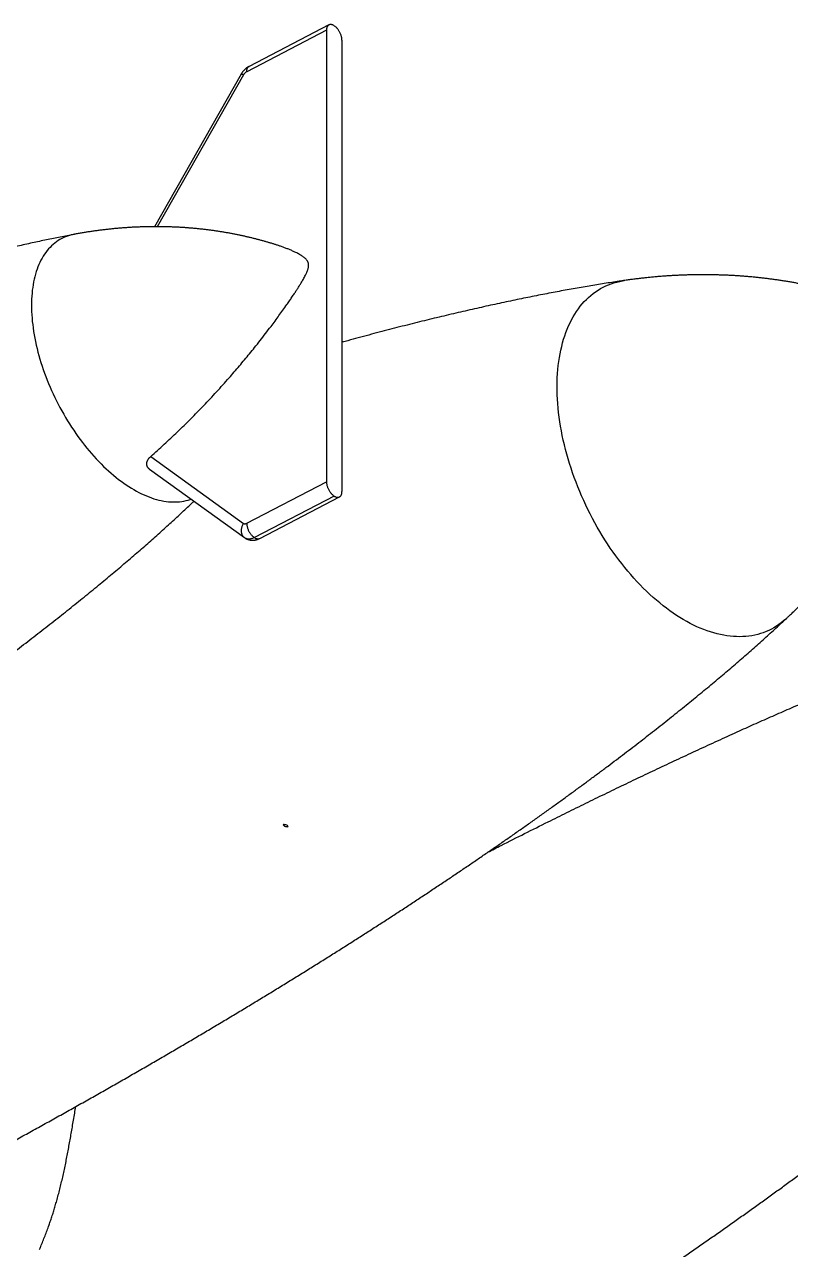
# Model space of a CAD drawing. Header units: millimetres. Extents: x 0 to 594, y 0 to 420.
# Drawn here: x 418 to 451.3, y 134.9 to 188.1 of the extents above; entities that cross this region are included whole.
import ezdxf

# ---------------------------------------------------------------- set-up
doc = ezdxf.new("R2010")
doc.units = ezdxf.units.MM

msp = doc.modelspace()

# ---------------------------------------------------------------- linework, layer by layer
at = {"color": 7, "linetype": 'Continuous', "lineweight": 25}
for p, q in [((431.109, 187.856), (427.645, 186.055)), ((431.213, 188.085), (427.749, 186.284)), ((431.109, 187.856), (431.109, 168.259)), ((431.779, 187.427), (431.779, 167.83)), ((427.405, 185.946), (423.646, 179.328)), ((427.506, 185.914), (423.764, 179.328)), ((431.839, 174.328), (431.779, 174.331)), ((423.478, 169.357), (427.506, 166.454)), ((423.421, 168.808), (427.548, 165.834)), ((427.645, 166.458), (431.109, 168.259)), ((431.444, 167.636), (427.979, 165.835)), ((428.21, 165.8), (431.675, 167.601))]:
    msp.add_line(p, q, dxfattribs=at)
at = {"color": 7, "linetype": 'Continuous', "lineweight": 25, "flags": 128}
for points in [[(431.444, 188.049), (431.424, 188.062), (431.404, 188.072), (431.384, 188.081), (431.364, 188.089), (431.345, 188.095), (431.325, 188.099), (431.307, 188.102), (431.289, 188.102), (431.271, 188.102), (431.254, 188.099), (431.238, 188.095), (431.222, 188.089), (431.207, 188.082), (431.194, 188.072), (431.181, 188.062), (431.169, 188.05), (431.158, 188.036), (431.148, 188.021), (431.139, 188.004), (431.131, 187.987), (431.125, 187.967), (431.119, 187.947), (431.115, 187.926), (431.112, 187.903), (431.11, 187.88), (431.109, 187.856)], [(431.779, 187.427), (431.778, 187.452), (431.776, 187.477), (431.773, 187.504), (431.769, 187.531), (431.763, 187.558), (431.757, 187.585), (431.749, 187.613), (431.74, 187.641), (431.73, 187.669), (431.719, 187.697), (431.707, 187.724), (431.694, 187.751), (431.681, 187.778), (431.666, 187.805), (431.65, 187.83), (431.634, 187.855), (431.617, 187.88), (431.6, 187.903), (431.581, 187.925), (431.563, 187.947), (431.544, 187.967), (431.524, 187.986), (431.504, 188.004), (431.484, 188.021), (431.464, 188.036), (431.444, 188.049)], [(427.645, 186.055), (427.645, 186.079), (427.647, 186.102), (427.65, 186.125), (427.654, 186.146), (427.66, 186.166), (427.666, 186.186), (427.674, 186.203), (427.683, 186.22), (427.693, 186.235), (427.704, 186.249), (427.716, 186.261), (427.729, 186.271), (427.743, 186.281), (427.749, 186.284)], [(427.506, 185.914), (427.489, 185.921), (427.474, 185.927), (427.461, 185.933), (427.449, 185.938), (427.438, 185.941), (427.429, 185.944), (427.421, 185.946), (427.415, 185.948), (427.41, 185.948), (427.407, 185.947), (427.405, 185.946)], [(427.645, 186.055), (427.629, 186.046), (427.613, 186.036), (427.598, 186.024), (427.583, 186.011), (427.568, 185.997), (427.554, 185.982), (427.541, 185.966), (427.528, 185.949), (427.516, 185.932), (427.506, 185.914)], [(420.152, 178.995), (420.133, 178.992), (420.042, 178.972), (419.954, 178.948), (419.867, 178.92), (419.782, 178.888), (419.699, 178.852), (419.617, 178.813), (419.538, 178.77), (419.461, 178.722), (419.386, 178.671), (419.313, 178.617), (419.242, 178.558), (419.174, 178.496), (419.108, 178.43), (419.044, 178.361), (418.982, 178.288), (418.923, 178.212), (418.867, 178.132), (418.813, 178.049), (418.761, 177.963), (418.712, 177.873), (418.666, 177.78), (418.622, 177.684), (418.581, 177.585), (418.543, 177.483), (418.507, 177.378), (418.475, 177.27), (418.444, 177.159), (418.417, 177.046), (418.393, 176.93), (418.371, 176.811), (418.353, 176.69), (418.337, 176.567), (418.324, 176.441), (418.314, 176.313), (418.306, 176.183), (418.302, 176.051), (418.3, 175.917), (418.302, 175.781), (418.306, 175.643), (418.314, 175.504), (418.324, 175.363), (418.337, 175.22), (418.353, 175.077), (418.371, 174.932), (418.393, 174.785), (418.417, 174.638), (418.444, 174.49), (418.475, 174.341), (418.507, 174.191), (418.543, 174.04), (418.581, 173.889), (418.622, 173.737), (418.666, 173.585), (418.712, 173.433), (418.761, 173.28), (418.813, 173.128), (418.867, 172.975), (418.923, 172.823), (418.982, 172.671), (419.044, 172.519), (419.108, 172.368), (419.174, 172.218), (419.242, 172.068), (419.313, 171.918), (419.386, 171.77), (419.461, 171.623), (419.538, 171.477), (419.617, 171.332), (419.699, 171.188), (419.782, 171.046), (419.867, 170.905), (419.954, 170.766), (420.042, 170.628), (420.133, 170.492), (420.225, 170.358), (420.318, 170.226), (420.413, 170.096), (420.51, 169.968), (420.608, 169.843), (420.707, 169.719), (420.808, 169.598), (420.909, 169.48), (421.012, 169.364), (421.116, 169.251), (421.22, 169.14), (421.326, 169.032), (421.433, 168.927), (421.54, 168.826), (421.648, 168.727), (421.756, 168.631), (421.865, 168.538), (421.975, 168.448), (422.085, 168.362), (422.195, 168.279), (422.305, 168.199), (422.416, 168.123), (422.526, 168.051), (422.637, 167.981), (422.747, 167.916), (422.858, 167.854), (422.968, 167.796), (423.078, 167.741), (423.187, 167.69), (423.296, 167.643), (423.405, 167.6), (423.513, 167.561), (423.62, 167.525), (423.727, 167.493), (423.832, 167.466), (423.937, 167.442), (424.041, 167.422), (424.143, 167.406), (424.245, 167.394), (424.346, 167.386), (424.445, 167.383), (424.543, 167.383), (424.639, 167.387), (424.734, 167.395), (424.828, 167.407), (424.92, 167.423), (425.01, 167.443), (425.099, 167.467), (425.186, 167.495), (425.224, 167.509)], [(451.076, 162.323), (451.054, 162.303), (450.956, 162.217), (450.855, 162.136), (450.751, 162.06), (450.645, 161.989), (450.536, 161.923), (450.425, 161.862), (450.311, 161.807), (450.194, 161.756), (450.075, 161.71), (449.954, 161.67), (449.831, 161.635), (449.706, 161.605), (449.578, 161.58), (449.449, 161.561), (449.318, 161.547), (449.185, 161.538), (449.05, 161.535), (448.914, 161.537), (448.776, 161.544), (448.638, 161.556), (448.497, 161.574), (448.356, 161.597), (448.213, 161.626), (448.07, 161.659), (447.925, 161.698), (447.78, 161.742), (447.634, 161.791), (447.488, 161.846), (447.341, 161.905), (447.194, 161.97), (447.046, 162.039), (446.898, 162.114), (446.75, 162.193), (446.602, 162.277), (446.454, 162.366), (446.307, 162.46), (446.16, 162.558), (446.013, 162.662), (445.866, 162.769), (445.721, 162.881), (445.576, 162.998), (445.432, 163.118), (445.288, 163.243), (445.146, 163.373), (445.005, 163.506), (444.865, 163.643), (444.727, 163.784), (444.589, 163.929), (444.454, 164.077), (444.32, 164.229), (444.187, 164.385), (444.057, 164.544), (443.928, 164.706), (443.801, 164.871), (443.676, 165.039), (443.553, 165.21), (443.433, 165.384), (443.315, 165.561), (443.199, 165.74), (443.086, 165.922), (442.975, 166.106), (442.866, 166.292), (442.761, 166.48), (442.658, 166.67), (442.558, 166.862), (442.461, 167.055), (442.367, 167.25), (442.276, 167.447), (442.188, 167.644), (442.103, 167.843), (442.021, 168.043), (441.943, 168.244), (441.868, 168.445), (441.796, 168.647), (441.727, 168.849), (441.663, 169.052), (441.601, 169.255), (441.543, 169.457), (441.489, 169.66), (441.438, 169.863), (441.391, 170.065), (441.348, 170.266), (441.309, 170.467), (441.273, 170.667), (441.241, 170.866), (441.212, 171.064), (441.188, 171.261), (441.167, 171.456), (441.151, 171.65), (441.138, 171.842), (441.129, 172.033), (441.123, 172.221), (441.122, 172.408), (441.125, 172.592), (441.131, 172.775), (441.141, 172.954), (441.156, 173.132), (441.174, 173.306), (441.195, 173.478), (441.221, 173.647), (441.25, 173.813), (441.284, 173.976), (441.321, 174.136), (441.362, 174.292), (441.406, 174.445), (441.454, 174.594), (441.506, 174.74), (441.561, 174.882), (441.62, 175.02), (441.683, 175.154), (441.749, 175.284), (441.818, 175.411), (441.891, 175.532), (441.967, 175.65), (442.047, 175.763), (442.13, 175.872), (442.215, 175.976), (442.304, 176.076), (442.397, 176.171), (442.492, 176.261), (442.59, 176.346), (442.691, 176.427), (442.794, 176.503), (442.901, 176.573), (443.01, 176.639), (443.121, 176.7), (443.236, 176.755), (443.352, 176.806), (443.471, 176.851), (443.592, 176.891), (443.716, 176.926), (443.841, 176.956), (443.969, 176.98), (444.038, 176.991)], [(431.109, 168.259), (431.11, 168.234), (431.112, 168.208), (431.115, 168.182), (431.119, 168.155), (431.125, 168.128), (431.131, 168.1), (431.139, 168.072), (431.148, 168.044), (431.158, 168.017), (431.169, 167.989), (431.181, 167.961), (431.194, 167.934), (431.207, 167.907), (431.222, 167.881), (431.238, 167.855), (431.254, 167.83), (431.271, 167.806), (431.289, 167.782), (431.307, 167.76), (431.325, 167.739), (431.345, 167.718), (431.364, 167.699), (431.384, 167.681), (431.404, 167.665), (431.424, 167.65), (431.444, 167.636)], [(431.444, 167.636), (431.464, 167.624), (431.484, 167.613), (431.504, 167.604), (431.524, 167.596), (431.544, 167.591), (431.563, 167.586), (431.581, 167.584), (431.6, 167.583), (431.617, 167.584), (431.634, 167.586), (431.65, 167.591), (431.666, 167.596), (431.681, 167.604), (431.694, 167.613), (431.707, 167.624), (431.719, 167.636), (431.73, 167.649), (431.74, 167.665), (431.749, 167.681), (431.757, 167.699), (431.763, 167.718), (431.769, 167.738), (431.773, 167.76), (431.776, 167.782), (431.778, 167.805), (431.779, 167.83)], [(427.506, 166.454), (427.489, 166.429), (427.474, 166.403), (427.461, 166.376), (427.449, 166.349), (427.438, 166.321), (427.429, 166.293), (427.421, 166.265), (427.415, 166.237), (427.41, 166.208), (427.407, 166.18), (427.405, 166.152), (427.405, 166.125), (427.407, 166.098), (427.41, 166.071), (427.415, 166.045), (427.421, 166.02), (427.429, 165.995), (427.438, 165.972), (427.449, 165.949), (427.461, 165.927), (427.475, 165.907), (427.49, 165.888), (427.506, 165.87), (427.524, 165.853), (427.542, 165.838), (427.548, 165.834)], [(427.506, 166.454), (427.516, 166.447), (427.528, 166.442), (427.541, 166.439), (427.554, 166.437), (427.568, 166.436), (427.583, 166.437), (427.598, 166.44), (427.613, 166.444), (427.629, 166.45), (427.645, 166.458)], [(427.645, 166.458), (427.645, 166.433), (427.647, 166.407), (427.65, 166.381), (427.654, 166.354), (427.66, 166.327), (427.666, 166.299), (427.674, 166.271), (427.683, 166.243), (427.693, 166.216), (427.704, 166.188), (427.716, 166.16), (427.729, 166.133), (427.743, 166.106), (427.757, 166.08), (427.773, 166.054), (427.789, 166.029), (427.806, 166.005), (427.824, 165.981), (427.842, 165.959), (427.861, 165.938), (427.88, 165.917), (427.899, 165.898), (427.919, 165.88), (427.939, 165.864), (427.959, 165.849), (427.979, 165.835)], [(427.979, 165.835), (427.951, 165.821), (427.924, 165.809), (427.896, 165.799), (427.869, 165.79), (427.842, 165.782), (427.815, 165.777), (427.789, 165.773), (427.763, 165.771), (427.738, 165.77), (427.713, 165.771), (427.689, 165.774), (427.666, 165.778), (427.643, 165.784), (427.622, 165.792), (427.601, 165.801), (427.581, 165.812), (427.574, 165.816)], [(427.979, 165.835), (427.999, 165.823), (428.02, 165.812), (428.04, 165.803), (428.059, 165.795), (428.079, 165.79), (428.098, 165.785), (428.117, 165.783), (428.135, 165.782), (428.152, 165.783), (428.169, 165.785), (428.186, 165.79), (428.201, 165.795), (428.21, 165.8)]]:
    msp.add_lwpolyline(points, dxfattribs=at)
at = {"color": 7, "linetype": 'Continuous', "flags": 128}
msp.add_lwpolyline([(429.24, 153.379), (429.23, 153.37), (429.236, 153.355), (429.258, 153.338), (429.291, 153.32), (429.332, 153.305), (429.373, 153.294), (429.409, 153.29), (429.434, 153.293), (429.444, 153.303), (429.438, 153.317), (429.416, 153.335), (429.383, 153.352), (429.342, 153.368), (429.301, 153.378), (429.265, 153.382), (429.24, 153.379)], dxfattribs=at)
at = {"color": 7, "linetype": 'Continuous', "lineweight": 25}
for points, knots in [([(427.749, 186.284), (427.741, 186.28), (427.723, 186.27), (427.696, 186.254), (427.668, 186.236), (427.641, 186.216), (427.614, 186.195), (427.587, 186.172), (427.562, 186.149), (427.537, 186.124), (427.514, 186.098), (427.491, 186.072), (427.47, 186.044), (427.449, 186.016), (427.429, 185.986), (427.415, 185.963), (427.407, 185.949), (427.405, 185.946)], [0, 0, 0, 0, 0.055165, 0.124522, 0.194204, 0.264369, 0.334928, 0.405787, 0.476857, 0.548037, 0.619276, 0.690544, 0.761839, 0.833174, 0.904584, 0.976111, 1, 1, 1, 1]), ([(428.98, 178.523), (428.964, 178.528), (428.907, 178.547), (428.809, 178.578), (428.685, 178.616), (428.559, 178.653), (428.431, 178.69), (428.301, 178.726), (428.17, 178.762), (428.037, 178.796), (427.902, 178.83), (427.766, 178.863), (427.628, 178.895), (427.488, 178.927), (427.347, 178.957), (427.204, 178.986), (427.06, 179.015), (426.915, 179.042), (426.768, 179.068), (426.62, 179.093), (426.47, 179.117), (426.32, 179.14), (426.168, 179.161), (426.014, 179.182), (425.86, 179.201), (425.705, 179.219), (425.548, 179.235), (425.391, 179.251), (425.232, 179.265), (425.073, 179.277), (424.912, 179.289), (424.751, 179.299), (424.589, 179.307), (424.426, 179.314), (424.263, 179.32), (424.098, 179.324), (423.933, 179.327), (423.767, 179.328), (423.601, 179.328), (423.434, 179.327), (423.267, 179.324), (423.099, 179.319), (422.93, 179.313), (422.762, 179.305), (422.592, 179.296), (422.423, 179.285), (422.252, 179.273), (422.082, 179.259), (421.911, 179.244), (421.74, 179.227), (421.569, 179.208), (421.398, 179.188), (421.226, 179.167), (421.055, 179.143), (420.883, 179.119), (420.711, 179.092), (420.539, 179.064), (420.367, 179.035), (420.238, 179.012), (420.166, 178.998), (420.152, 178.995)], [0, 0, 0, 0, 0.006315, 0.022021, 0.037841, 0.053771, 0.069809, 0.085952, 0.102199, 0.118546, 0.134991, 0.151531, 0.168164, 0.184887, 0.201697, 0.218592, 0.235569, 0.252626, 0.26976, 0.286969, 0.30425, 0.321602, 0.33902, 0.356504, 0.374051, 0.391659, 0.409325, 0.427048, 0.444825, 0.462654, 0.480535, 0.498463, 0.516438, 0.534459, 0.552522, 0.570627, 0.588772, 0.606954, 0.625174, 0.643429, 0.661718, 0.680039, 0.698391, 0.716772, 0.735183, 0.75362, 0.772084, 0.790573, 0.809085, 0.827621, 0.846178, 0.864756, 0.883354, 0.901971, 0.920605, 0.939258, 0.957926, 0.97661, 0.995309, 1, 1, 1, 1]), ([(420.152, 178.995), (420.098, 178.985), (419.947, 178.957), (419.698, 178.908), (419.403, 178.85), (419.103, 178.789), (418.798, 178.725), (418.488, 178.658), (418.174, 178.589), (417.854, 178.518), (417.529, 178.443), (417.199, 178.366), (416.864, 178.286), (416.524, 178.203), (416.178, 178.117), (415.828, 178.029), (415.472, 177.937), (415.112, 177.843), (414.746, 177.745), (414.375, 177.645), (413.998, 177.542), (413.617, 177.435), (413.23, 177.326), (412.839, 177.213), (412.518, 177.12), (412.328, 177.064), (412.27, 177.047)], [0, 0, 0, 0, 0.02028, 0.056507, 0.0934, 0.130966, 0.169209, 0.208133, 0.247743, 0.288043, 0.329038, 0.370731, 0.413126, 0.456226, 0.500034, 0.544554, 0.589788, 0.635739, 0.682409, 0.7298, 0.777914, 0.826752, 0.876316, 0.926606, 0.977624, 1, 1, 1, 1]), ([(423.478, 169.357), (423.576, 169.444), (423.772, 169.618), (424.065, 169.884), (424.355, 170.154), (424.644, 170.428), (424.931, 170.707), (425.216, 170.99), (425.5, 171.276), (425.781, 171.567), (426.059, 171.862), (426.336, 172.16), (426.61, 172.463), (426.867, 172.752), (427.106, 173.027), (427.33, 173.288), (427.551, 173.552), (427.771, 173.817), (427.996, 174.096), (428.228, 174.388), (428.466, 174.693), (428.682, 174.976), (428.875, 175.235), (429.048, 175.47), (429.219, 175.707), (429.369, 175.92), (429.499, 176.107), (429.61, 176.269), (429.709, 176.418), (429.799, 176.555), (429.879, 176.678), (429.957, 176.803), (430.025, 176.915), (430.083, 177.014), (430.131, 177.099), (430.173, 177.178), (430.21, 177.251), (430.238, 177.31), (430.261, 177.362), (430.28, 177.407), (430.296, 177.451), (430.309, 177.494), (430.32, 177.534), (430.329, 177.575), (430.334, 177.615), (430.336, 177.653), (430.334, 177.69), (430.329, 177.725), (430.32, 177.761), (430.306, 177.797), (430.287, 177.833), (430.266, 177.865), (430.239, 177.898), (430.209, 177.93), (430.175, 177.962), (430.133, 177.996), (430.083, 178.033), (430.017, 178.077), (429.943, 178.121), (429.86, 178.167), (429.759, 178.218), (429.64, 178.273), (429.503, 178.333), (429.364, 178.388), (429.223, 178.441), (429.095, 178.486), (429.013, 178.512), (428.98, 178.523)], [0, 0, 0, 0, 0.030258, 0.06052, 0.090782, 0.121039, 0.151297, 0.18156, 0.211822, 0.24208, 0.272338, 0.3026, 0.332863, 0.363121, 0.388404, 0.41369, 0.438978, 0.464264, 0.489547, 0.51778, 0.546016, 0.574249, 0.595483, 0.61672, 0.637956, 0.659189, 0.67338, 0.687571, 0.701761, 0.712434, 0.72311, 0.733783, 0.744455, 0.751556, 0.758659, 0.765759, 0.771156, 0.776552, 0.780193, 0.783836, 0.787475, 0.79075, 0.794024, 0.797381, 0.800736, 0.804022, 0.807308, 0.810727, 0.814148, 0.818506, 0.822867, 0.827331, 0.831796, 0.837331, 0.84287, 0.848407, 0.856789, 0.865171, 0.876485, 0.887802, 0.899117, 0.916805, 0.934495, 0.952189, 0.969882, 0.987572, 1, 1, 1, 1]), ([(455.072, 175.876), (455.033, 175.891), (454.951, 175.923), (454.826, 175.97), (454.696, 176.018), (454.564, 176.066), (454.43, 176.113), (454.294, 176.16), (454.157, 176.206), (454.017, 176.251), (453.876, 176.296), (453.733, 176.34), (453.588, 176.384), (453.442, 176.426), (453.294, 176.468), (453.144, 176.51), (452.992, 176.55), (452.839, 176.589), (452.685, 176.628), (452.529, 176.665), (452.371, 176.702), (452.212, 176.738), (452.051, 176.772), (451.89, 176.806), (451.726, 176.839), (451.562, 176.87), (451.396, 176.9), (451.229, 176.93), (451.06, 176.958), (450.891, 176.984), (450.72, 177.01), (450.548, 177.034), (450.375, 177.057), (450.201, 177.079), (450.026, 177.1), (449.85, 177.119), (449.673, 177.137), (449.495, 177.154), (449.316, 177.169), (449.136, 177.183), (448.956, 177.195), (448.774, 177.206), (448.592, 177.216), (448.409, 177.224), (448.226, 177.23), (448.042, 177.236), (447.857, 177.24), (447.671, 177.242), (447.485, 177.243), (447.298, 177.242), (447.111, 177.24), (446.924, 177.236), (446.735, 177.231), (446.547, 177.224), (446.358, 177.216), (446.168, 177.206), (445.979, 177.195), (445.789, 177.182), (445.598, 177.168), (445.408, 177.152), (445.217, 177.134), (445.025, 177.115), (444.834, 177.094), (444.643, 177.072), (444.451, 177.048), (444.259, 177.023), (444.122, 177.004), (444.048, 176.993), (444.039, 176.991)], [0, 0, 0, 0, 0.01259, 0.026128, 0.039757, 0.053478, 0.067287, 0.081182, 0.095163, 0.109227, 0.123373, 0.137599, 0.151903, 0.166283, 0.180738, 0.195266, 0.209864, 0.224532, 0.239267, 0.254068, 0.268934, 0.283861, 0.298849, 0.313896, 0.329001, 0.344161, 0.359376, 0.374643, 0.389961, 0.405328, 0.420743, 0.436205, 0.451713, 0.467263, 0.482857, 0.498491, 0.514165, 0.529877, 0.545627, 0.561412, 0.577232, 0.593086, 0.608973, 0.62489, 0.640838, 0.656816, 0.672822, 0.688855, 0.704914, 0.720999, 0.737108, 0.753241, 0.769396, 0.785574, 0.801773, 0.817992, 0.834231, 0.850489, 0.866764, 0.883058, 0.899368, 0.915694, 0.932036, 0.948393, 0.964764, 0.981148, 0.997546, 1, 1, 1, 1]), ([(444.039, 176.991), (443.99, 176.984), (443.836, 176.962), (443.574, 176.922), (443.251, 176.872), (442.923, 176.819), (442.59, 176.764), (442.253, 176.707), (441.911, 176.648), (441.564, 176.586), (441.212, 176.521), (440.856, 176.454), (440.495, 176.385), (440.129, 176.313), (439.758, 176.239), (439.382, 176.162), (439.002, 176.082), (438.617, 176), (438.226, 175.916), (437.831, 175.828), (437.432, 175.738), (437.027, 175.646), (436.618, 175.55), (436.203, 175.452), (435.784, 175.351), (435.36, 175.248), (434.931, 175.141), (434.498, 175.032), (434.059, 174.92), (433.616, 174.805), (433.168, 174.687), (432.716, 174.567), (432.259, 174.443), (431.946, 174.358), (431.785, 174.314), (431.779, 174.312)], [0, 0, 0, 0, 0.011572, 0.0370867, 0.0630061, 0.0893324, 0.1160681, 0.1432155, 0.1707765, 0.1987534, 0.2271481, 0.2559624, 0.285198, 0.3148567, 0.3449399, 0.3754491, 0.4063856, 0.4377506, 0.4695452, 0.5017703, 0.5344268, 0.5675154, 0.6010366, 0.6349911, 0.669379, 0.7042006, 0.739456, 0.7751451, 0.8112677, 0.8478235, 0.884812, 0.9222326, 0.9600846, 0.998367, 1, 1, 1, 1]), ([(423.421, 168.809), (423.417, 168.811), (423.405, 168.82), (423.386, 168.837), (423.366, 168.859), (423.348, 168.884), (423.334, 168.909), (423.322, 168.936), (423.314, 168.965), (423.308, 168.994), (423.306, 169.025), (423.307, 169.056), (423.311, 169.087), (423.319, 169.12), (423.329, 169.153), (423.344, 169.186), (423.361, 169.218), (423.381, 169.25), (423.402, 169.279), (423.425, 169.306), (423.45, 169.332), (423.468, 169.349), (423.478, 169.357)], [0, 0, 0, 0, 0.022574, 0.072315, 0.123533, 0.174752, 0.224482, 0.274213, 0.325324, 0.376437, 0.42739, 0.478345, 0.53062, 0.582896, 0.636907, 0.690919, 0.746301, 0.801685, 0.850807, 0.899929, 0.949964, 1, 1, 1, 1]), ([(412.326, 157.093), (412.378, 157.129), (412.574, 157.265), (412.913, 157.503), (413.341, 157.804), (413.763, 158.103), (414.181, 158.4), (414.592, 158.696), (414.999, 158.989), (415.399, 159.28), (415.794, 159.569), (416.184, 159.857), (416.568, 160.142), (416.947, 160.424), (417.32, 160.705), (417.687, 160.983), (418.049, 161.26), (418.405, 161.533), (418.756, 161.805), (419.101, 162.074), (419.44, 162.341), (419.774, 162.605), (420.102, 162.867), (420.425, 163.127), (420.742, 163.384), (421.054, 163.638), (421.36, 163.891), (421.66, 164.14), (421.955, 164.387), (422.245, 164.632), (422.529, 164.874), (422.808, 165.113), (423.081, 165.35), (423.349, 165.585), (423.612, 165.816), (423.869, 166.045), (424.121, 166.272), (424.368, 166.496), (424.61, 166.717), (424.846, 166.936), (425.078, 167.152), (425.247, 167.311), (425.338, 167.399), (425.355, 167.414)], [0, 0, 0, 0, 0.01135, 0.0432279, 0.0747733, 0.1059836, 0.1368561, 0.1673885, 0.1975783, 0.2274236, 0.2569224, 0.2860728, 0.3148733, 0.3433224, 0.3714188, 0.3991613, 0.426549, 0.4535808, 0.4802562, 0.5065747, 0.5325357, 0.558139, 0.5833846, 0.6082723, 0.6328025, 0.6569754, 0.6807914, 0.7042512, 0.7273553, 0.7501048, 0.7725004, 0.7945433, 0.8162347, 0.837576, 0.8585685, 0.8792138, 0.8995137, 0.9194698, 0.9390841, 0.9583585, 0.9772952, 0.9958963, 1, 1, 1, 1]), ([(427.548, 165.834), (427.556, 165.828), (427.564, 165.822), (427.574, 165.817), (427.574, 165.816)], [0, 0, 0, 0, 0.899402, 1, 1, 1, 1]), ([(427.574, 165.816), (427.582, 165.811), (427.599, 165.801), (427.624, 165.787), (427.652, 165.774), (427.68, 165.762), (427.709, 165.752), (427.738, 165.743), (427.767, 165.736), (427.797, 165.73), (427.827, 165.726), (427.857, 165.723), (427.887, 165.721), (427.918, 165.722), (427.949, 165.723), (427.979, 165.726), (428.01, 165.731), (428.04, 165.737), (428.071, 165.745), (428.101, 165.754), (428.131, 165.764), (428.161, 165.776), (428.187, 165.788), (428.203, 165.796), (428.21, 165.8)], [0, 0, 0, 0, 0.040942, 0.086622, 0.132204, 0.177709, 0.223161, 0.268584, 0.314003, 0.359446, 0.404939, 0.450515, 0.496203, 0.542039, 0.58806, 0.634302, 0.680805, 0.727609, 0.774754, 0.822278, 0.870213, 0.918586, 0.967414, 1, 1, 1, 1]), ([(451.076, 162.324), (451.114, 162.359), (451.199, 162.438), (451.329, 162.562), (451.467, 162.695), (451.604, 162.829), (451.739, 162.964), (451.873, 163.1), (452.006, 163.237), (452.137, 163.374), (452.267, 163.512), (452.396, 163.651), (452.523, 163.79), (452.648, 163.93), (452.773, 164.071), (452.895, 164.213), (453.017, 164.355), (453.137, 164.497), (453.223, 164.601), (453.27, 164.658), (453.277, 164.667)], [0, 0, 0, 0, 0.047801, 0.107145, 0.166431, 0.225657, 0.28482, 0.34392, 0.402953, 0.461918, 0.520812, 0.579633, 0.638379, 0.697047, 0.755635, 0.814139, 0.872559, 0.930889, 0.989129, 1, 1, 1, 1]), ([(411.707, 136.549), (411.869, 136.634), (412.239, 136.826), (412.815, 137.127), (413.436, 137.453), (414.054, 137.78), (414.669, 138.107), (415.282, 138.435), (415.892, 138.763), (416.5, 139.091), (417.105, 139.42), (417.707, 139.748), (418.305, 140.077), (418.901, 140.406), (419.494, 140.735), (420.083, 141.065), (420.669, 141.394), (421.252, 141.723), (421.831, 142.051), (422.406, 142.38), (422.978, 142.708), (423.546, 143.036), (424.111, 143.364), (424.671, 143.691), (425.228, 144.018), (425.78, 144.344), (426.329, 144.669), (426.873, 144.995), (427.414, 145.319), (427.95, 145.643), (428.481, 145.965), (429.009, 146.287), (429.531, 146.609), (430.05, 146.929), (430.564, 147.248), (431.073, 147.567), (431.578, 147.884), (432.078, 148.2), (432.573, 148.516), (433.064, 148.83), (433.549, 149.142), (434.03, 149.454), (434.506, 149.764), (434.977, 150.073), (435.444, 150.381), (435.905, 150.687), (436.361, 150.992), (436.812, 151.295), (437.258, 151.597), (437.699, 151.897), (438.135, 152.196), (438.566, 152.493), (438.992, 152.788), (439.412, 153.082), (439.828, 153.374), (440.238, 153.664), (440.643, 153.953), (441.042, 154.24), (441.437, 154.525), (441.826, 154.808), (442.21, 155.089), (442.589, 155.368), (442.963, 155.646), (443.331, 155.921), (443.694, 156.195), (444.052, 156.466), (444.404, 156.736), (444.752, 157.003), (445.094, 157.269), (445.431, 157.532), (445.763, 157.794), (446.089, 158.053), (446.411, 158.31), (446.727, 158.565), (447.038, 158.818), (447.344, 159.069), (447.645, 159.317), (447.941, 159.564), (448.232, 159.808), (448.517, 160.05), (448.798, 160.29), (449.074, 160.527), (449.344, 160.763), (449.61, 160.996), (449.871, 161.227), (450.127, 161.456), (450.378, 161.682), (450.625, 161.906), (450.857, 162.12), (451.007, 162.259), (451.076, 162.323)], [0, 0, 0, 0, 0.011646, 0.02659, 0.041497, 0.056365, 0.071191, 0.085972, 0.100708, 0.115394, 0.13003, 0.144613, 0.159142, 0.173613, 0.188025, 0.202376, 0.216664, 0.230887, 0.245043, 0.259131, 0.273147, 0.287091, 0.30096, 0.314753, 0.328468, 0.342103, 0.355657, 0.369128, 0.382515, 0.395815, 0.409028, 0.422151, 0.435184, 0.448125, 0.460972, 0.473725, 0.486381, 0.498941, 0.511402, 0.523763, 0.536023, 0.548182, 0.560237, 0.572189, 0.584036, 0.595776, 0.607411, 0.618937, 0.630356, 0.641665, 0.652864, 0.663953, 0.674931, 0.685797, 0.696551, 0.707192, 0.717719, 0.728134, 0.738434, 0.748619, 0.75869, 0.768646, 0.778487, 0.788212, 0.797822, 0.807316, 0.816695, 0.825957, 0.835104, 0.844135, 0.853051, 0.86185, 0.870535, 0.879104, 0.887558, 0.895897, 0.904122, 0.912232, 0.920228, 0.928111, 0.935881, 0.943538, 0.951082, 0.958515, 0.965837, 0.973048, 0.980148, 0.987139, 0.994022, 1, 1, 1, 1]), ([(438.109, 152.178), (438.306, 152.278), (438.839, 152.551), (439.713, 152.992), (440.662, 153.466), (441.547, 153.905), (442.367, 154.308), (443.189, 154.708), (444.015, 155.107), (444.844, 155.503), (445.677, 155.898), (446.513, 156.29), (447.352, 156.679), (448.195, 157.066), (448.998, 157.431), (449.761, 157.773), (450.483, 158.093), (451.208, 158.412), (451.937, 158.727), (452.668, 159.041), (453.402, 159.352), (454.141, 159.66), (454.834, 159.945), (455.48, 160.207), (456.081, 160.447), (456.684, 160.685), (457.289, 160.921), (457.695, 161.076), (457.898, 161.154)], [0, 0, 0, 0, 0.031374, 0.084801, 0.138227, 0.180963, 0.2237, 0.266437, 0.309174, 0.351911, 0.39467, 0.437431, 0.480192, 0.522953, 0.565712, 0.601872, 0.638032, 0.674193, 0.710353, 0.746513, 0.782675, 0.818837, 0.854998, 0.883998, 0.912999, 0.942, 0.971, 1, 1, 1, 1]), ([(424.668, 121.002), (424.812, 121.083), (425.157, 121.276), (425.702, 121.583), (426.301, 121.923), (426.9, 122.264), (427.497, 122.606), (428.093, 122.949), (428.687, 123.293), (429.28, 123.638), (429.872, 123.984), (430.461, 124.331), (431.049, 124.678), (431.635, 125.027), (432.219, 125.376), (432.801, 125.725), (433.381, 126.075), (433.958, 126.426), (434.534, 126.777), (435.106, 127.128), (435.677, 127.48), (436.244, 127.832), (436.809, 128.184), (437.372, 128.537), (437.931, 128.889), (438.488, 129.242), (439.041, 129.594), (439.592, 129.946), (440.139, 130.298), (440.683, 130.65), (441.224, 131.002), (441.761, 131.354), (442.295, 131.705), (442.826, 132.055), (443.353, 132.405), (443.876, 132.755), (444.395, 133.104), (444.911, 133.452), (445.423, 133.8), (445.931, 134.147), (446.435, 134.493), (446.935, 134.839), (447.431, 135.183), (447.923, 135.527), (448.411, 135.869), (448.894, 136.211), (449.374, 136.551), (449.849, 136.89), (450.319, 137.228), (450.785, 137.565), (451.247, 137.901), (451.704, 138.235), (452.157, 138.568), (452.605, 138.9), (453.049, 139.23), (453.488, 139.558), (453.922, 139.885), (454.352, 140.211), (454.776, 140.535), (455.196, 140.857), (455.612, 141.177), (456.022, 141.496), (456.428, 141.813), (456.829, 142.129), (457.225, 142.442), (457.616, 142.754), (458.003, 143.064), (458.384, 143.372), (458.761, 143.677), (459.132, 143.981), (459.499, 144.283), (459.861, 144.583), (460.217, 144.881), (460.569, 145.177), (460.916, 145.471), (461.258, 145.762), (461.595, 146.051), (461.927, 146.339), (462.255, 146.624), (462.577, 146.907), (462.894, 147.187), (463.207, 147.465), (463.514, 147.742), (463.817, 148.015), (464.115, 148.287), (464.408, 148.556), (464.696, 148.823), (464.979, 149.087), (465.257, 149.349), (465.531, 149.609), (465.8, 149.866), (466.064, 150.121), (466.323, 150.374), (466.578, 150.624), (466.828, 150.872), (467.074, 151.117), (467.314, 151.36), (467.55, 151.601), (467.782, 151.839), (468.009, 152.074), (468.232, 152.308), (468.45, 152.538), (468.612, 152.712), (468.702, 152.808), (468.72, 152.828)], [0, 0, 0, 0, 0.009133, 0.021826, 0.034513, 0.047192, 0.059862, 0.072521, 0.085166, 0.097795, 0.110407, 0.123, 0.13557, 0.148118, 0.16064, 0.173135, 0.185601, 0.198035, 0.210437, 0.222804, 0.235134, 0.247425, 0.259677, 0.271886, 0.284051, 0.29617, 0.308242, 0.320265, 0.332237, 0.344156, 0.356022, 0.367831, 0.379583, 0.391276, 0.402909, 0.41448, 0.425987, 0.437429, 0.448805, 0.460114, 0.471353, 0.482521, 0.493618, 0.504642, 0.515591, 0.526465, 0.537263, 0.547982, 0.558623, 0.569183, 0.579663, 0.59006, 0.600375, 0.610605, 0.62075, 0.63081, 0.640783, 0.650668, 0.660466, 0.670174, 0.679793, 0.689321, 0.698759, 0.708105, 0.717359, 0.72652, 0.735588, 0.744563, 0.753443, 0.762229, 0.770921, 0.779517, 0.788018, 0.796423, 0.804732, 0.812946, 0.821063, 0.829083, 0.837008, 0.844835, 0.852566, 0.860201, 0.867739, 0.875181, 0.882526, 0.889775, 0.896928, 0.903985, 0.910946, 0.917811, 0.924581, 0.931257, 0.937837, 0.944323, 0.950715, 0.957014, 0.963219, 0.969331, 0.975351, 0.981279, 0.987116, 0.992862, 0.998517, 1, 1, 1, 1]), ([(418.643, 134.942), (418.662, 134.985), (418.715, 135.103), (418.797, 135.3), (418.89, 135.531), (418.979, 135.767), (419.061, 135.993), (419.136, 136.21), (419.205, 136.417), (419.271, 136.627), (419.334, 136.839), (419.4, 137.065), (419.466, 137.307), (419.533, 137.565), (419.596, 137.825), (419.658, 138.088), (419.716, 138.353), (419.773, 138.62), (419.827, 138.889), (419.879, 139.16), (419.93, 139.433), (419.98, 139.707), (420.028, 139.982), (420.077, 140.265), (420.126, 140.557), (420.176, 140.853), (420.209, 141.049), (420.225, 141.144)], [0, 0, 0, 0, 0.023999, 0.065629, 0.107269, 0.148907, 0.190537, 0.225878, 0.26123, 0.296584, 0.331935, 0.367276, 0.408916, 0.450568, 0.492219, 0.533859, 0.575497, 0.617146, 0.658795, 0.700433, 0.742064, 0.783705, 0.825346, 0.866978, 0.912011, 0.957053, 1, 1, 1, 1])]:
    msp.add_open_spline(points, degree=3, knots=knots, dxfattribs=at)

doc.saveas('drawing.dxf')
